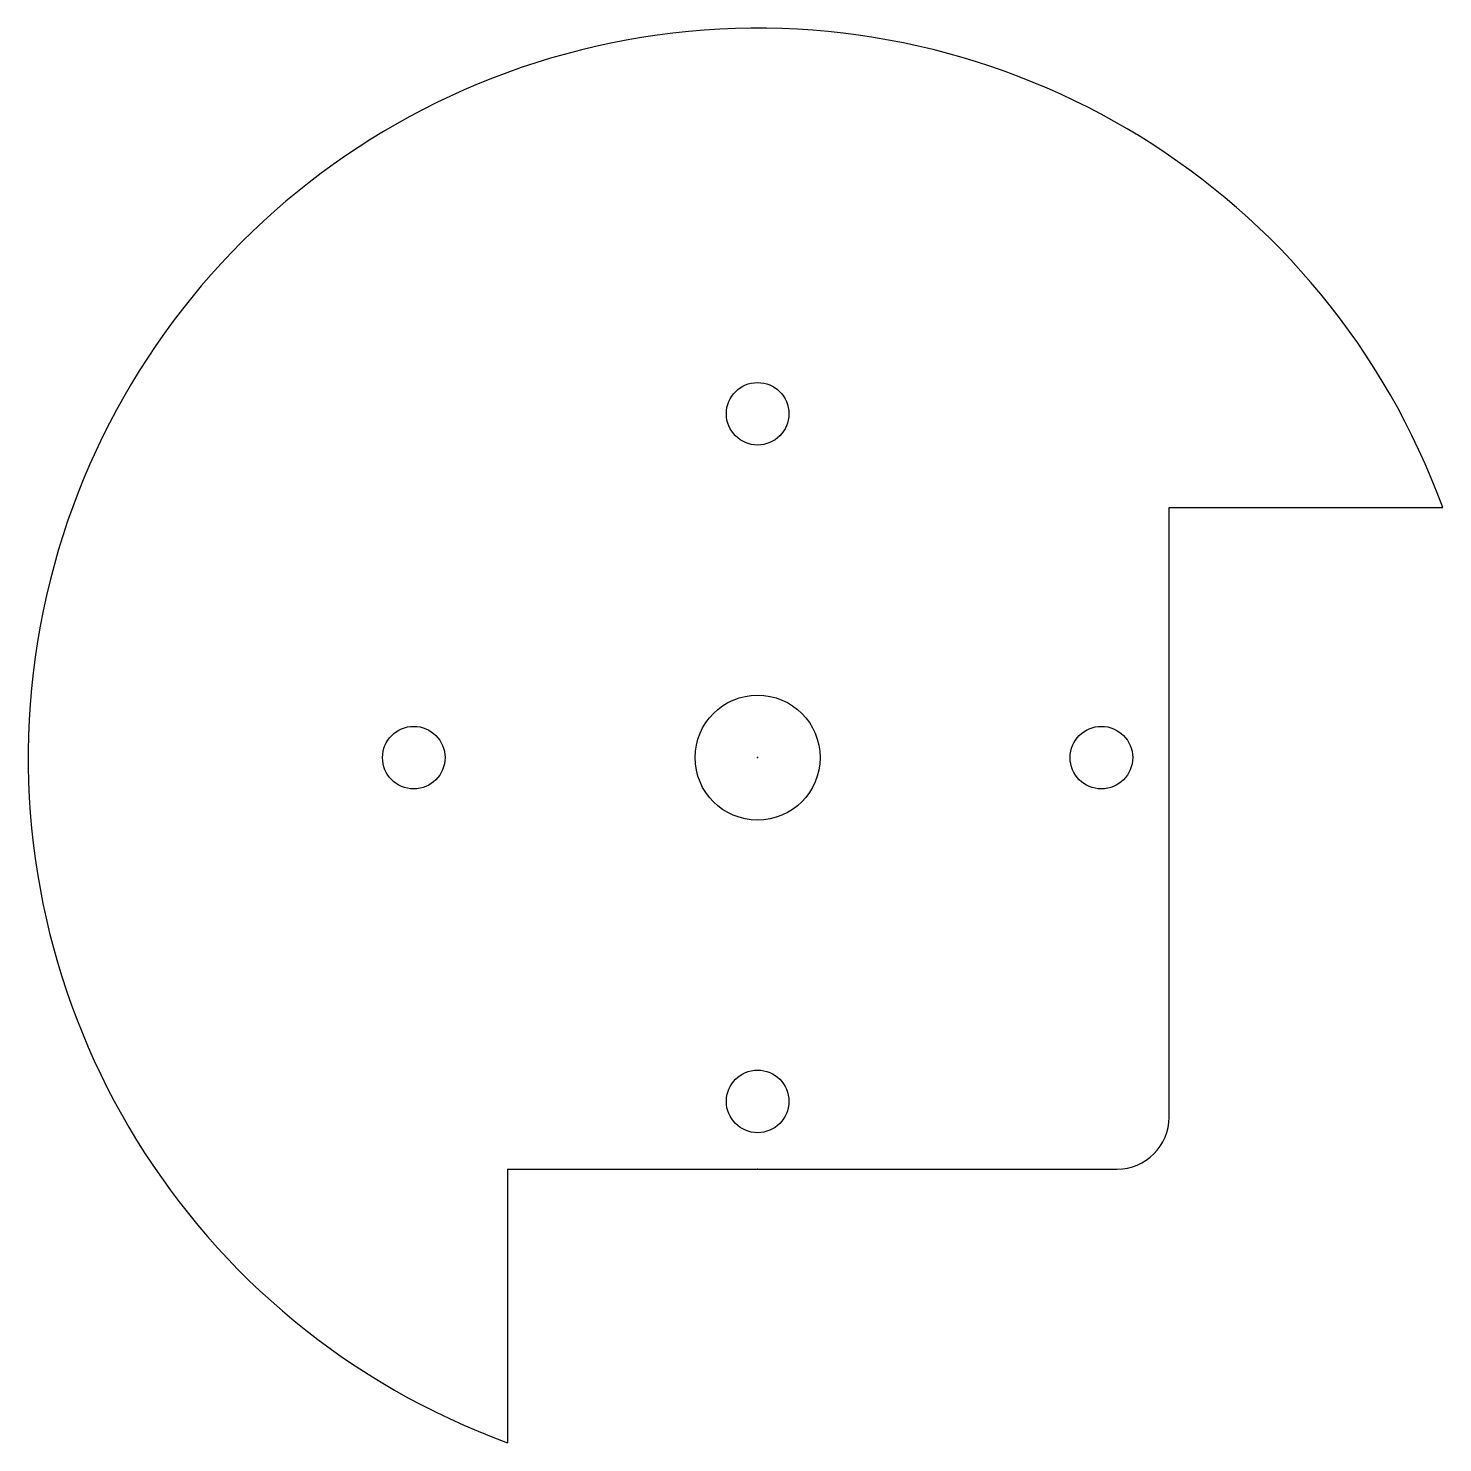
# Model space of a CAD drawing. Header units: millimetres. Extents: x -70 to 66, y -66 to 70.
import ezdxf

# ---------------------------------------------------------------- set-up
doc = ezdxf.new("R2010")
doc.units = ezdxf.units.MM
doc.header["$PDSIZE"] = -1

msp = doc.modelspace()

# ---------------------------------------------------------------- linework, layer by layer
at = {"color": 7, "linetype": 'Continuous'}
for p, q in [((39.5, -24), (39.5, 24)), ((39.5, 24), (65.76, 24)), ((39.5, -34.5), (39.5, -24)), ((-24, -39.5), (24, -39.5)), ((-24, -39.5), (-24, -65.76)), ((24, -39.5), (34.5, -39.5))]:
    msp.add_line(p, q, dxfattribs=at)
for centre, radius in [((0, 33), 3), ((0, 0), 6), ((-33, 0), 3), ((33, 0), 3), ((0, -33), 3)]:
    msp.add_circle(centre, radius, dxfattribs=at)
for centre, radius, start, end in [((0, 0), 70, 20.051, 249.949), ((34.5, -34.5), 5, 270, 360)]:
    msp.add_arc(centre, radius, start, end, dxfattribs=at)
for p in [(0, 0), (0, 0), (0, 0), (0, -39.5)]:
    msp.add_point(p, dxfattribs=at)

doc.saveas('drawing.dxf')
